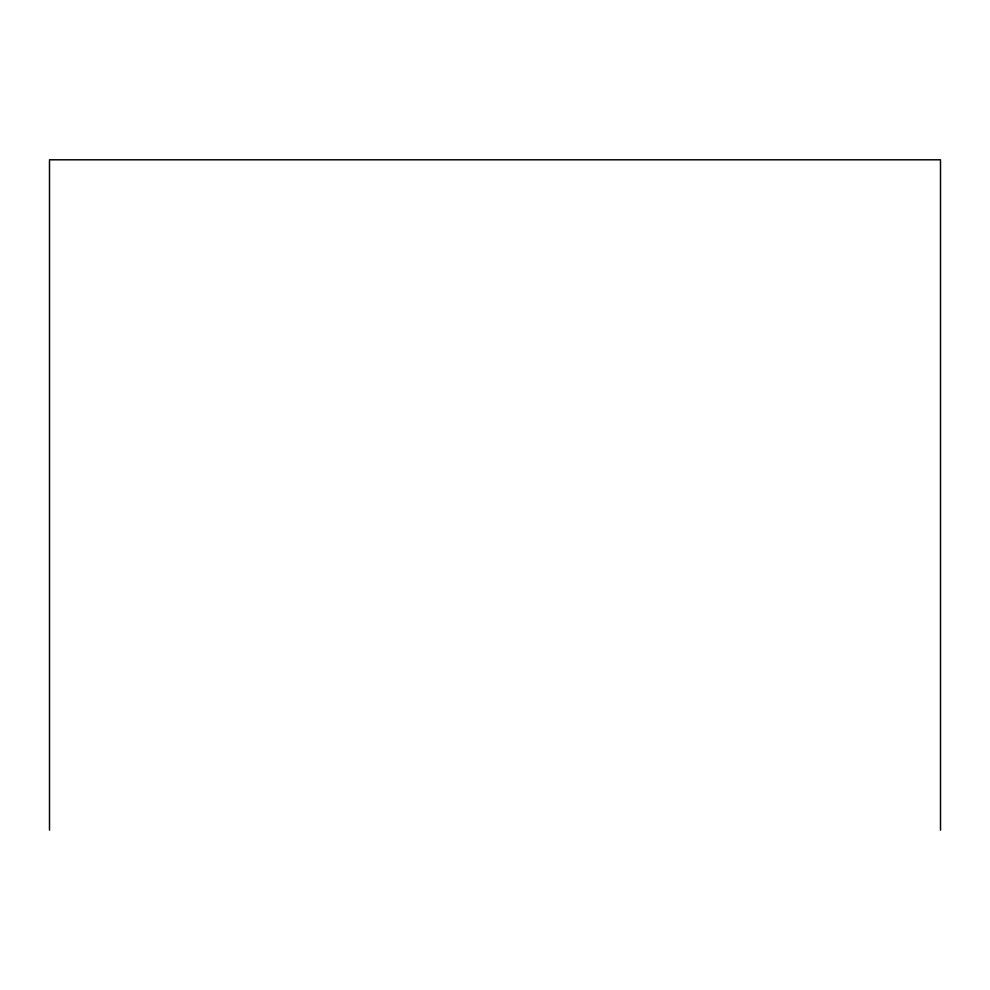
<?xml version="1.0" encoding="UTF-8"?>
<svg xmlns="http://www.w3.org/2000/svg" width="990" height="990" viewBox="0 0 990 990"><rect width="100%" height="100%" fill="white"/><g stroke="black" fill="none" stroke-linecap="round" stroke-linejoin="round"><path stroke-width="1.49" d="M940.5 830.202L940.5 159.798L49.5 159.798L49.5 830.202"/></g></svg>
